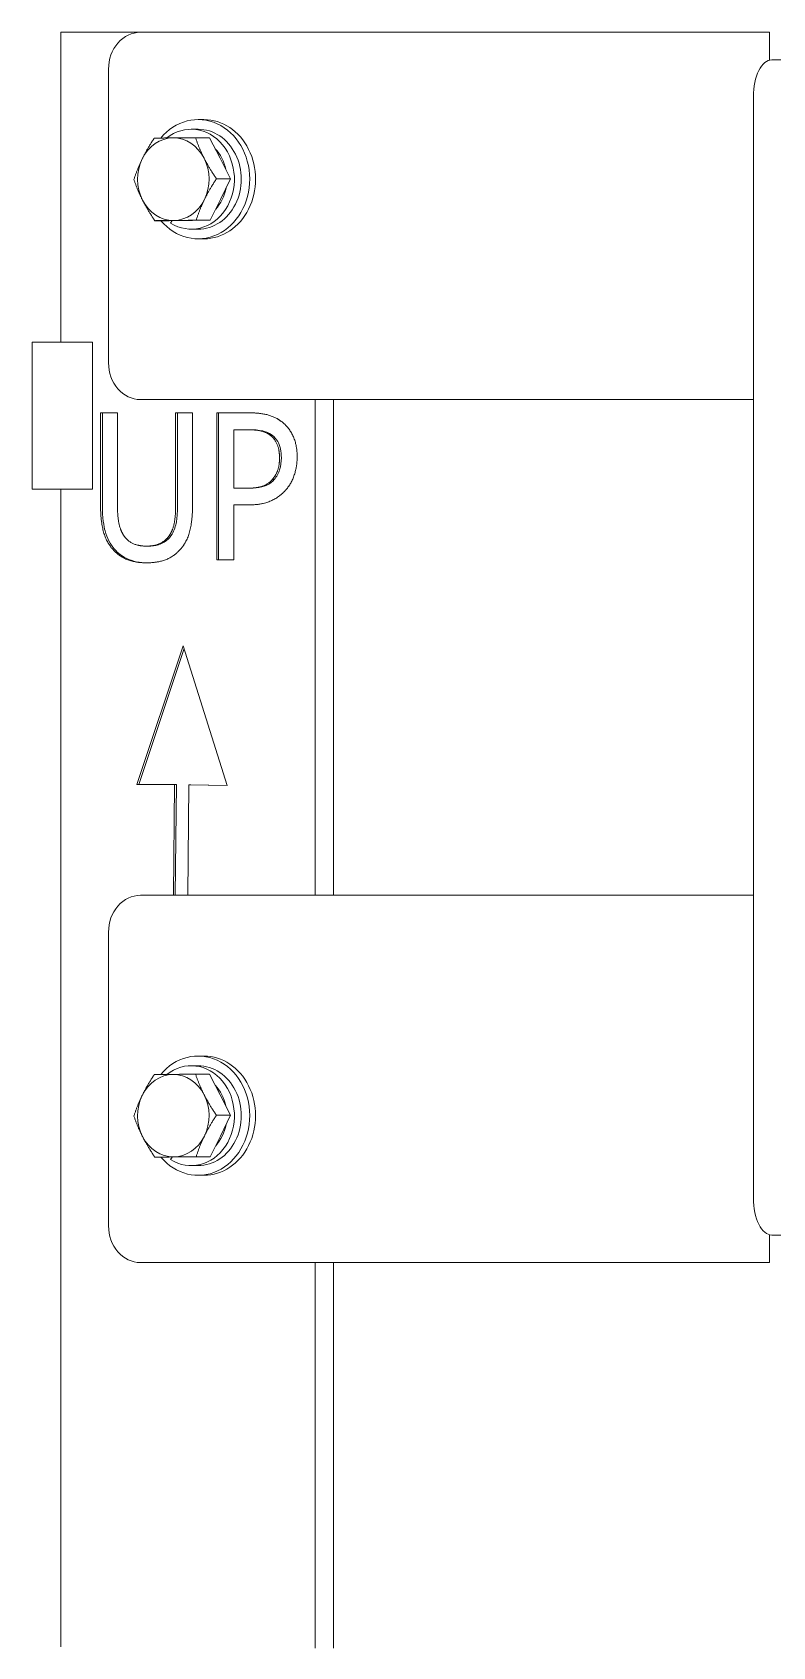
# Model space of a CAD drawing. Header units: inches. Extents: x 20 to 536, y 8 to 344.
# Drawn here: x 286.12 to 291.17, y 117.74 to 128.73 of the extents above; entities that cross this region are included whole.
import ezdxf

# ---------------------------------------------------------------- set-up
doc = ezdxf.new("R2010")
doc.units = ezdxf.units.IN
doc.header["$LTSCALE"] = 16
doc.header["$MEASUREMENT"] = 0
doc.layers.add('Visible (ANSI)', color=7, linetype='Continuous', lineweight=50)

msp = doc.modelspace()

# ---------------------------------------------------------------- linework, layer by layer
at = {"layer": 'Visible (ANSI)', "linetype": 'Continuous', "lineweight": 18}
for p, q in [((286.860964, 128.725967), (286.31855, 128.725967)), ((286.31855, 128.725967), (286.31855, 126.615967)), ((289.807057, 128.725967), (286.860964, 128.725967)), ((289.807057, 128.725967), (290.404693, 128.725967)), ((291.146371, 128.725967), (290.404693, 128.725967)), ((291.146371, 128.536643), (291.146371, 128.725967)), ((286.644458, 128.475967), (286.644458, 126.475967)), ((291.486203, 128.538467), (291.161443, 128.538467)), ((291.036443, 120.788467), (291.036443, 128.288467)), ((287.206977, 128.065967), (287.253977, 128.065967)), ((287.253977, 128.131967), (287.293977, 128.131967)), ((287.332844, 128.008374), (287.236393, 128.008374)), ((287.332844, 128.008374), (287.404154, 127.868588)), ((287.404154, 127.868588), (287.475464, 127.728802)), ((287.475464, 127.728802), (287.379013, 127.728802)), ((287.475464, 127.728802), (287.406279, 127.587598)), ((287.406279, 127.587598), (287.337095, 127.446395)), ((287.056106, 127.443561), (286.959655, 127.443561)), ((287.1966, 127.444978), (287.056106, 127.443561)), ((287.066757, 127.426995), (287.077465, 127.443776)), ((287.195538, 127.444967), (287.206977, 127.444967)), ((287.337095, 127.446395), (287.1966, 127.444978)), ((287.206977, 127.385967), (287.253977, 127.385967)), ((287.337095, 127.446395), (287.240644, 127.446395)), ((287.253977, 127.319967), (287.293977, 127.319967)), ((286.124774, 126.615967), (286.535056, 126.615967)), ((286.124774, 126.615967), (286.124774, 125.615967)), ((286.535056, 126.615967), (286.535056, 125.615967)), ((286.860964, 126.225967), (289.807057, 126.225967)), ((288.050601, 122.850967), (288.050601, 126.225967)), ((288.175601, 126.225967), (288.175601, 122.850967)), ((290.404693, 126.225967), (289.807057, 126.225967)), ((290.404693, 126.225967), (291.036443, 126.225967)), ((286.589705, 125.511551), (286.589705, 126.135538)), ((286.589705, 126.135538), (286.7048, 126.135538)), ((286.602205, 125.511551), (286.602205, 126.135538)), ((286.7048, 126.135538), (286.7048, 125.511551)), ((287.101319, 126.135538), (287.216415, 126.135538)), ((287.101319, 125.50831), (287.101319, 126.135538)), ((287.113819, 125.50831), (287.113819, 126.135538)), ((287.216415, 126.135538), (287.216415, 125.511551)), ((287.381339, 125.135538), (287.381339, 126.135538)), ((287.381339, 126.135538), (287.598898, 126.135538)), ((287.393839, 125.135538), (287.393839, 126.135538)), ((287.59188, 126.020465), (287.496435, 126.020465)), ((287.496435, 126.020465), (287.496435, 125.621762)), ((287.59188, 126.020465), (287.60438, 126.020465)), ((286.124774, 125.615967), (286.535056, 125.615967)), ((286.31855, 125.615967), (286.31855, 117.735967)), ((287.496435, 125.621762), (287.575037, 125.621762)), ((287.575037, 125.621762), (287.587537, 125.621762)), ((287.759611, 125.681729), (287.772111, 125.681729)), ((287.496435, 125.50831), (287.496435, 125.135538)), ((287.593985, 125.50831), (287.496435, 125.50831)), ((286.902709, 125.227921), (286.915209, 125.227921)), ((287.496435, 125.135538), (287.381339, 125.135538)), ((286.837455, 123.606455), (287.153214, 124.549615)), ((286.849955, 123.606455), (287.15927, 124.530368)), ((287.153214, 124.549615), (287.452163, 123.599519)), ((287.093985, 123.604356), (286.837455, 123.606455)), ((286.837455, 123.606455), (286.849955, 123.606455)), ((287.106485, 123.604356), (286.849955, 123.606455)), ((287.085977, 122.850967), (287.093985, 123.604356)), ((287.093985, 123.604356), (287.106485, 123.604356)), ((287.098477, 122.850967), (287.106485, 123.604356)), ((287.1921, 123.603031), (287.185241, 122.850967)), ((287.1921, 123.603031), (287.2046, 123.603031)), ((287.452163, 123.599519), (287.1921, 123.603031)), ((287.45211, 123.599689), (287.2046, 123.603031)), ((289.807057, 122.850967), (286.860964, 122.850967)), ((289.807057, 122.850967), (290.404693, 122.850967)), ((291.036443, 122.850967), (290.404693, 122.850967)), ((286.644458, 122.600967), (286.644458, 120.600967)), ((287.206977, 121.690967), (287.253977, 121.690967)), ((287.253977, 121.756967), (287.293977, 121.756967)), ((287.332904, 121.633334), (287.236453, 121.633334)), ((287.332904, 121.633334), (287.404184, 121.493528)), ((287.404184, 121.493528), (287.475465, 121.353721)), ((287.475465, 121.353721), (287.379013, 121.353721)), ((287.475465, 121.353721), (287.40625, 121.212538)), ((287.40625, 121.212538), (287.337035, 121.071355)), ((287.056045, 121.068601), (286.959594, 121.068601)), ((287.19654, 121.069978), (287.056045, 121.068601)), ((287.066693, 121.052035), (287.077403, 121.06881)), ((287.195507, 121.069967), (287.206977, 121.069967)), ((287.337035, 121.071355), (287.19654, 121.069978)), ((287.206977, 121.010967), (287.253977, 121.010967)), ((287.337035, 121.071355), (287.240584, 121.071355)), ((287.253977, 120.944967), (287.293977, 120.944967)), ((291.146371, 120.350967), (291.146371, 120.540292)), ((291.161443, 120.538467), (291.486203, 120.538467)), ((286.860964, 120.350967), (289.807057, 120.350967)), ((288.050601, 117.725967), (288.050601, 120.350967)), ((288.175601, 120.350967), (288.175601, 117.725967)), ((290.404693, 120.350967), (289.807057, 120.350967)), ((290.404693, 120.350967), (291.146371, 120.350967))]:
    msp.add_line(p, q, dxfattribs=at)
for centre, major_axis, ratio, start_param, end_param in [((286.860964, 128.475967), (0, 0.25), 0.866025404, 0, 1.570796327), ((291.161443, 128.288467), (0, 0.25), 0.5, 0, 1.570796327), ((287.253977, 127.725967), (0, -0.406), 0.866025404, 5.481619006, 10.234256418), ((287.206977, 127.725967), (0, 0.34), 0.866025404, 2.64525158, 6.883544614), ((287.253977, 127.725967), (0, -0.34), 0.866025404, 0, 3.141592654), ((287.293977, 127.725967), (0, -0.406), 0.866025404, 0, 3.141592654), ((287.085475, 127.725967), (0, 0.281), 0.866025404, 0.008735056, 1.055932607), ((287.085475, 127.725967), (0, 0.281), 0.866025404, 5.244722812, 6.291920363), ((287.206977, 127.725967), (0, -0.281), 0.866025404, 1.804481889, 2.401778429), ((287.085475, 127.725967), (0, -0.281), 0.866025404, 4.197525261, 5.244722812), ((287.085475, 127.725967), (0, 0.281), 0.866025404, 4.197525261, 5.244722812), ((287.206977, 127.725967), (0, -0.281), 0.866025404, 0.755762931, 1.356102283), ((287.085475, 127.725967), (0, -0.281), 0.866025404, 5.244722812, 6.291920363), ((287.085475, 127.725967), (0, -0.281), 0.866025404, 0.008735056, 1.055932607), ((287.206977, 127.725967), (0, -0.281), 0.866025404, 0, 0.038694383), ((286.860964, 126.475967), (0, -0.25), 0.866025404, 4.71238898, 6.283185307), ((286.860964, 122.600967), (0, 0.25), 0.866025404, 0, 1.570796327), ((287.253977, 121.350967), (0, -0.406), 0.866025404, 5.481483583, 10.234169229), ((287.206977, 121.350967), (0, 0.34), 0.866025404, 2.645004387, 6.883478446), ((287.253977, 121.350967), (0, -0.34), 0.866025404, 0, 3.141592654), ((287.293977, 121.350967), (0, -0.406), 0.866025404, 0, 3.141592654), ((287.085475, 121.350967), (0, 0.281), 0.866025404, 0.008487863, 1.055685414), ((287.085475, 121.350967), (0, 0.281), 0.866025404, 5.244475619, 6.29167317), ((287.206977, 121.350967), (0, -0.281), 0.866025404, 1.804212795, 2.401553136), ((287.085475, 121.350967), (0, -0.281), 0.866025404, 4.197278068, 5.244475619), ((287.085475, 121.350967), (0, 0.281), 0.866025404, 4.197278068, 5.244475619), ((287.206977, 121.350967), (0, -0.281), 0.866025404, 0.755536892, 1.355833936), ((287.085475, 121.350967), (0, -0.281), 0.866025404, 5.244475619, 6.29167317), ((287.085475, 121.350967), (0, -0.281), 0.866025404, 0.008487863, 1.055685414), ((287.206977, 121.350967), (0, -0.281), 0.866025404, 0, 0.038020218), ((291.161443, 120.788467), (0, -0.25), 0.5, 4.71238898, 6.283185307), ((286.860964, 120.600967), (0, -0.25), 0.866025404, 4.71238898, 6.283185307)]:
    msp.add_ellipse(centre, major_axis=major_axis, ratio=ratio, start_param=start_param, end_param=end_param, dxfattribs=at)
for points in [[(286.87367, 127.864336), (286.905778, 127.929869), (286.955403, 128.00554)], [(286.955403, 128.00554), (287.018145, 128.006299), (287.083349, 128.006957)], [(287.083349, 128.006957), (287.148553, 128.007614), (287.236393, 128.008374)], [(287.236393, 128.008374), (287.262059, 127.933463), (287.295154, 127.868588)], [(286.817034, 127.723133), (286.841561, 127.798804), (286.87367, 127.864336)], [(287.295154, 127.868588), (287.328249, 127.803713), (287.379013, 127.728802)], [(286.875796, 127.583347), (286.8427, 127.648222), (286.817034, 127.723133)], [(287.379013, 127.728802), (287.329388, 127.653131), (287.297279, 127.587598)], [(286.959655, 127.443561), (286.908891, 127.518472), (286.875796, 127.583347)], [(287.297279, 127.587598), (287.265171, 127.522066), (287.240644, 127.446395)], [(287.0876, 127.444978), (287.022397, 127.44432), (286.959655, 127.443561)], [(287.240644, 127.446395), (287.152804, 127.445636), (287.0876, 127.444978)], [(286.873699, 121.489397), (286.905822, 121.55492), (286.955463, 121.63058)], [(286.955463, 121.63058), (287.018205, 121.631318), (287.083409, 121.631957)], [(287.083409, 121.631957), (287.148613, 121.632596), (287.236453, 121.633334)], [(287.236453, 121.633334), (287.262103, 121.558412), (287.295184, 121.493528)], [(286.817034, 121.348213), (286.841577, 121.423873), (286.873699, 121.489397)], [(287.295184, 121.493528), (287.328266, 121.428644), (287.379013, 121.353721)], [(286.875765, 121.208407), (286.842684, 121.273291), (286.817034, 121.348213)], [(287.379013, 121.353721), (287.329372, 121.278061), (287.29725, 121.212538)], [(286.959594, 121.068601), (286.908846, 121.143523), (286.875765, 121.208407)], [(287.29725, 121.212538), (287.265127, 121.147015), (287.240584, 121.071355)], [(287.08754, 121.069978), (287.022336, 121.069338), (286.959594, 121.068601)], [(287.240584, 121.071355), (287.152744, 121.070617), (287.08754, 121.069978)]]:
    msp.add_rational_spline(points, [1, 1.0379548493, 1], degree=2, dxfattribs=at)
for points in [[(287.598898, 126.135538), (287.676096, 126.135538), (287.784174, 126.106365), (287.82558, 126.073139)], [(287.82558, 126.073139), (287.874005, 126.035052), (287.928746, 125.917548), (287.928746, 125.834079)], [(287.746277, 125.982378), (287.718906, 126.003447), (287.645919, 126.020465), (287.59188, 126.020465)], [(287.808737, 125.830028), (287.808737, 125.881891), (287.777858, 125.958066), (287.746277, 125.982378)], [(287.759611, 125.681729), (287.785578, 125.711713), (287.808737, 125.782216), (287.808737, 125.830028)], [(287.928746, 125.834079), (287.928746, 125.76925), (287.888743, 125.652556), (287.852951, 125.612037)], [(287.575037, 125.621762), (287.645217, 125.621762), (287.731539, 125.647694), (287.759611, 125.681729)], [(286.672518, 125.206851), (286.6269, 125.258715), (286.589705, 125.404582), (286.589705, 125.511551)], [(286.7048, 125.511551), (286.7048, 125.441859), (286.72024, 125.347856), (286.741996, 125.309768)], [(287.064124, 125.309768), (287.08588, 125.347856), (287.101319, 125.441049), (287.101319, 125.50831)], [(287.216415, 125.511551), (287.216415, 125.407013), (287.179921, 125.257904), (287.133602, 125.206851)], [(287.852951, 125.612037), (287.808035, 125.560984), (287.686623, 125.50831), (287.593985, 125.50831)], [(286.741996, 125.309768), (286.765156, 125.26925), (286.845161, 125.227921), (286.902709, 125.227921)], [(286.902709, 125.227921), (286.956748, 125.227921), (287.040964, 125.26925), (287.064124, 125.309768)], [(286.902709, 125.114468), (286.826212, 125.114468), (286.71252, 125.16066), (286.672518, 125.206851)], [(287.133602, 125.206851), (287.092196, 125.159849), (286.982715, 125.114468), (286.902709, 125.114468)]]:
    msp.add_open_spline(points, degree=2, dxfattribs=at)
for points, knots in [([(287.758777, 125.982378), (287.73404, 126.00142), (287.709064, 126.008657), (287.66632, 126.018623), (287.633414, 126.020465), (287.60438, 126.020465)], [-0.3818938296, -0.3818938296, -0.3818938296, -0.3818938296, -0.2554611271, -0.2554611271, 0, 0, 0, 0]), ([(287.821237, 125.830028), (287.821237, 125.85031), (287.819466, 125.870773), (287.809824, 125.913126), (287.802318, 125.929082), (287.786318, 125.956814), (287.773656, 125.970924), (287.758777, 125.982378)], [-0.3372795691, -0.3372795691, -0.3372795691, -0.3372795691, -0.2539165575, -0.2539165575, -0.1573425254, -0.1573425254, 0, 0, 0, 0]), ([(287.772111, 125.681729), (287.780419, 125.691323), (287.787977, 125.70173), (287.801448, 125.725135), (287.806221, 125.736502), (287.818262, 125.773159), (287.821237, 125.802045), (287.821237, 125.830028)], [-0.3778990738, -0.3778990738, -0.3778990738, -0.3778990738, -0.2983955769, -0.2983955769, -0.2132300142, -0.2132300142, 0, 0, 0, 0]), ([(287.587537, 125.621762), (287.613992, 125.621762), (287.642462, 125.623144), (287.698492, 125.632357), (287.715898, 125.639449), (287.744334, 125.654193), (287.759308, 125.666206), (287.772111, 125.681729)], [-0.3720280769, -0.3720280769, -0.3720280769, -0.3720280769, -0.2742790033, -0.2742790033, -0.1633485372, -0.1633485372, 0, 0, 0, 0]), ([(286.685018, 125.206851), (286.669951, 125.22398), (286.656955, 125.242993), (286.635206, 125.285261), (286.626857, 125.307904), (286.612965, 125.362382), (286.602205, 125.416547), (286.602205, 125.511551)], [-1.834872944, -1.834872944, -1.834872944, -1.834872944, -1.283211598, -1.283211598, -0.723930443, -0.723930443, 0, 0, 0, 0]), ([(287.076624, 125.309768), (287.091409, 125.335653), (287.101054, 125.363997), (287.10871, 125.410208), (287.113819, 125.444532), (287.113819, 125.50831)], [-1.425366243, -1.425366243, -1.425366243, -1.425366243, -0.485984079, -0.485984079, 0, 0, 0, 0]), ([(286.915209, 125.227921), (286.938185, 125.227921), (286.961207, 125.230722), (286.997143, 125.241765), (287.018227, 125.249645), (287.053851, 125.27746), (287.066541, 125.292129), (287.076624, 125.309768)], [-0.7299087878, -0.7299087878, -0.7299087878, -0.7299087878, -0.3783755563, -0.3783755563, -0.1610495695, -0.1610495695, 0, 0, 0, 0]), ([(286.909123, 125.114505), (286.883839, 125.114814), (286.858305, 125.117077), (286.809817, 125.126998), (286.78683, 125.134376), (286.734767, 125.159965), (286.708031, 125.180277), (286.685018, 125.206851)], [-0.7203436552, -0.7203436552, -0.7203436552, -0.7203436552, -0.4978653255, -0.4978653255, -0.2863653536, -0.2863653536, 0, 0, 0, 0])]:
    msp.add_open_spline(points, degree=3, knots=knots, dxfattribs=at)

doc.saveas('drawing.dxf')
